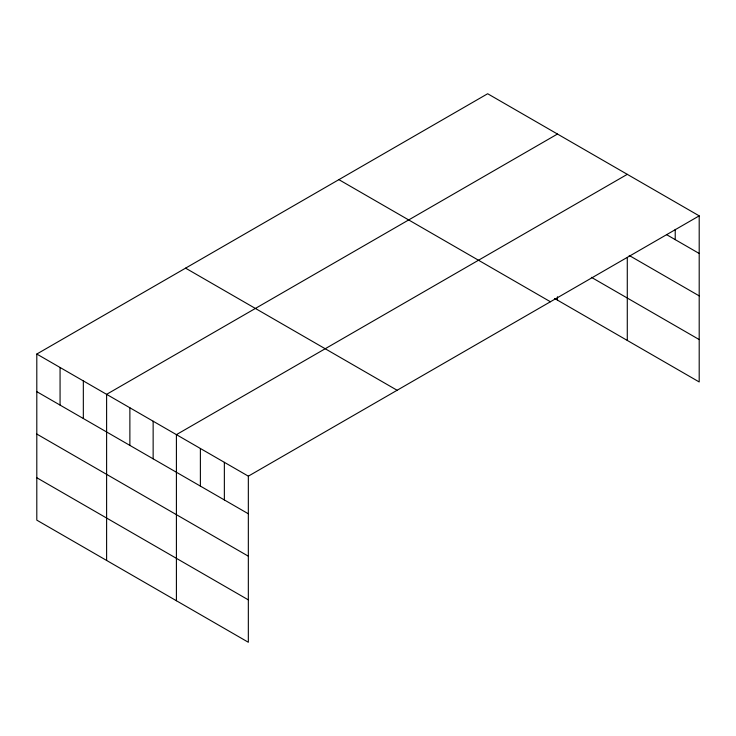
<?xml version="1.0" encoding="UTF-8"?>
<svg xmlns="http://www.w3.org/2000/svg" width="736" height="736" viewBox="0 0 736 736"><rect width="100%" height="100%" fill="white"/><g stroke="black" fill="none" stroke-linecap="round" stroke-linejoin="round"><path stroke-width="1.1" d="M36.8 354.044L248.336 476.164L248.336 642.261L36.8 520.14L36.8 354.044L487.664 93.739L699.2 215.86L699.2 381.956L554.567 298.457M557.474 134.035L106.61 394.34L106.61 560.436M627.284 174.34L176.41 434.645L176.41 600.742M248.336 476.164L699.2 215.86M666.595 234.655L699.2 253.478M629.197 255.466L699.2 295.881M591.404 277.325L699.2 339.563M338.882 179.639L550.418 301.76M185.582 268.143L397.118 390.264M36.8 391.662L248.336 513.783M36.8 434.056L248.336 556.186M36.8 477.738L248.336 599.868M675.225 229.384L675.225 239.642M627.284 257.802L627.284 340.437M557.474 296.783L557.474 300.132M224.36 462.328L224.36 499.946M200.385 448.491L200.385 486.11M153.143 421.213L153.143 458.832M129.876 407.781L129.876 445.4M83.334 380.908L83.334 418.526M60.067 367.476L60.067 405.094"/></g></svg>
